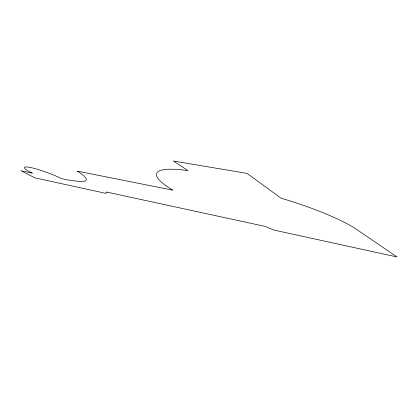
<?xml version="1.0" encoding="UTF-8"?>
<svg xmlns="http://www.w3.org/2000/svg" width="418" height="418" viewBox="0 0 418 418"><rect width="100%" height="100%" fill="white"/><g stroke="black" fill="none" stroke-linecap="round" stroke-linejoin="round"><path stroke-width="0.63" d="M106.694 192.066L105.848 193.351L34.992 177.875L20.9 170.722L32.379 173.167A23.669 3.192 20.4 0 1 29.809 167.388A23.669 3.192 20.4 0 1 61.488 178.627A90.732 13.418 21 0 0 77.126 181.177A58.415 8.564 20.7 0 0 77.304 171.129L172.786 190.159A94.949 17.384 18 0 1 187.975 170.607L173.407 161.024L247.022 173.381L281.178 198.263A84.911 15.393 17.5 0 1 353.973 227.653L397.1 256.976L273.644 230.004L265.19 226.42L106.694 192.066"/></g></svg>
